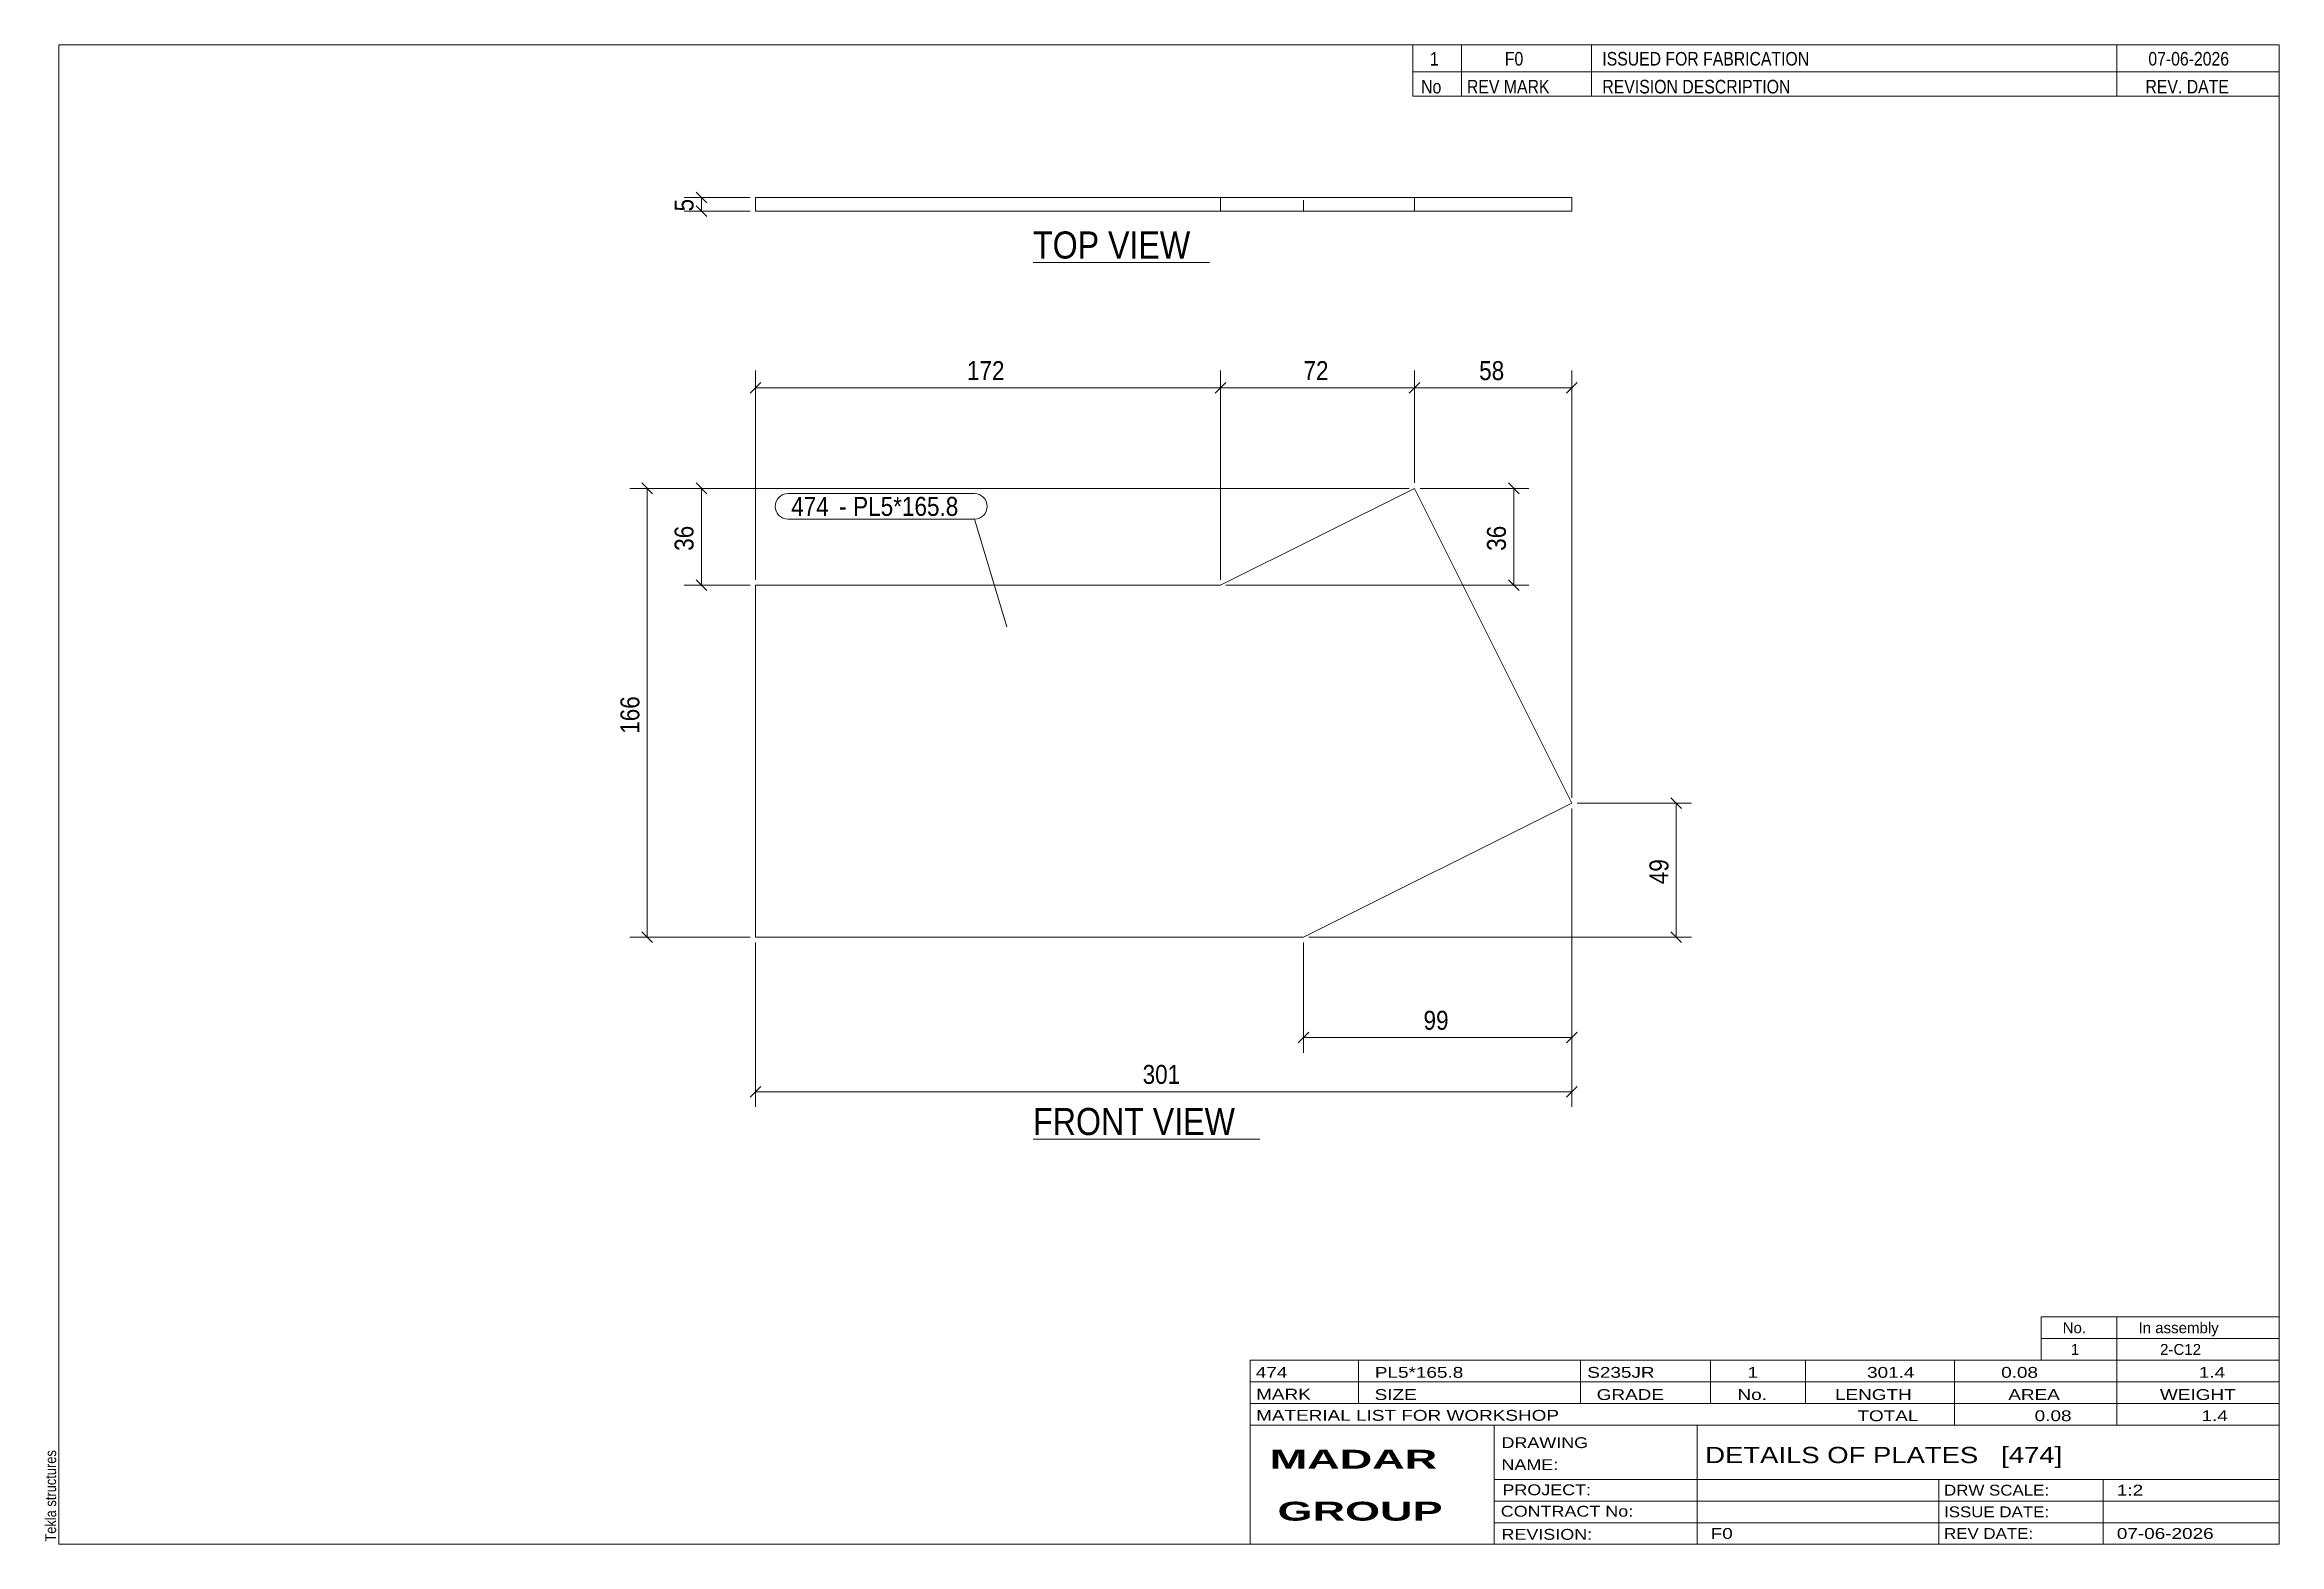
# Model space of a CAD drawing. Header units: millimetres. Extents: x 2 to 415, y 5 to 282.
import ezdxf

# ---------------------------------------------------------------- set-up
doc = ezdxf.new("R2010")
doc.units = ezdxf.units.MM
doc.linetypes.add('XKITLINE00', pattern=[0])
doc.linetypes.add('XKITLINE02', pattern=[4, 2, -2])
for name, color, linetype, lineweight in [('Dimensions', 7, 'Continuous', 0), ('DrawingSheet', 5, 'Continuous', 0), ('OtherObjectType', 7, 'Continuous', 0), ('Part', 2, 'Continuous', 0), ('PartMark', 7, 'Continuous', 0)]:
    doc.layers.add(name, color=color, linetype=linetype, lineweight=lineweight)
doc.styles.add('ARIAL', font='ARIAL.TTF')
doc.styles.add('ARIAL_BOLD', font='ARIALBD.TTF')
doc.styles.add('ARIAL_NARROW', font='ARIALN.TTF')

# ---------------------------------------------------------------- blocks, each defined once
blk = doc.blocks.new('*A1')
at = {"layer": 'Part', "color": 2, "linetype": 'XKITLINE00', "lineweight": 0}
for p, q in [((219.49, 182.16), (255.34, 200.05)), ((255.34, 200.05), (284.37, 141.89)), ((133.65, 117.16), (133.65, 182.16)), ((133.65, 182.16), (219.49, 182.16)), ((284.37, 141.89), (234.81, 117.16)), ((234.81, 117.16), (133.65, 117.16))]:
    blk.add_line(p, q, dxfattribs=at)
blk = doc.blocks.new('*A2')
at = {"layer": 'Part', "color": 2, "linetype": 'XKITLINE00', "lineweight": 0}
for p, q in [((133.65, 253.75), (284.37, 253.75)), ((133.65, 251.25), (133.65, 253.75)), ((219.49, 251.25), (219.49, 253.75)), ((255.34, 251.25), (255.34, 253.75)), ((284.37, 253.75), (284.37, 251.25)), ((255.34, 251.25), (133.65, 251.25)), ((284.37, 251.25), (255.34, 251.25))]:
    blk.add_line(p, q, dxfattribs=at)
at = {"layer": 'Part', "color": 7, "linetype": 'XKITLINE02', "lineweight": 0}
for p, q in [((133.65, 253.75), (133.65, 251.25)), ((234.81, 251.25), (234.81, 253.75))]:
    blk.add_line(p, q, dxfattribs=at)
blk = doc.blocks.new('*A3')
at = {"layer": 'DrawingSheet', "color": 5, "linetype": 'XKITLINE00', "lineweight": 0}
for p, q in [((415, 282), (5, 282)), ((5, 282), (5, 5)), ((415, 5), (415, 282)), ((5, 5), (415, 5))]:
    blk.add_line(p, q, dxfattribs=at)
at = {"layer": 'DrawingSheet', "color": 5, "style": 'ARIAL', "width": 0.85}
blk.add_text('Tekla structures', height=2, rotation=90, dxfattribs=at).set_placement((4.5, 5.5))
blk = doc.blocks.new('*A4')
at = {"layer": 'OtherObjectType', "color": 7, "linetype": 'XKITLINE00', "lineweight": 0}
for p, q in [((371, 47), (415, 47)), ((371, 43), (371, 47)), ((385, 43), (385, 47)), ((415, 43), (415, 47)), ((371, 43), (415, 43)), ((371, 39), (371, 43)), ((385, 39), (385, 43)), ((415, 39), (415, 43)), ((371, 39), (415, 39))]:
    blk.add_line(p, q, dxfattribs=at)
at = {"layer": 'OtherObjectType', "color": 7, "style": 'ARIAL_NARROW', "width": 1.211571}
for s, p in [('No.', (375, 44)), ('In assembly', (389, 44)), ('1', (376.5, 40)), ('2-C12', (392.99, 40))]:
    blk.add_text(s, height=2, dxfattribs=at).set_placement(p)
blk = doc.blocks.new('*A5')
at = {"layer": 'OtherObjectType', "color": 7, "linetype": 'XKITLINE00', "lineweight": 0}
for p, q in [((255, 282), (415, 282)), ((415, 282), (255, 282)), ((255, 282), (255, 277)), ((264, 282), (264, 277)), ((288, 282), (288, 277)), ((385, 282), (385, 277)), ((415, 282), (415, 277)), ((255, 277), (415, 277)), ((255, 277), (255, 272.5)), ((255, 277), (415, 277)), ((264, 277), (264, 272.5)), ((288, 277), (288, 272.5)), ((385, 277), (385, 272.5)), ((415, 277), (415, 272.5)), ((415, 272.5), (255, 272.5))]:
    blk.add_line(p, q, dxfattribs=at)
at = {"layer": 'OtherObjectType', "color": 7, "style": 'ARIAL_NARROW'}
for s, width, p in [('1', 1.017001, (258.16, 278.15)), ('F0', 1.017001, (272, 278.15)), ('ISSUED FOR FABRICATION', 1.017001, (290, 278.15)), ('07-06-2026', 1.017001, (390.82, 278.15)), ('No', 1.02, (256.54, 273)), ('REV MARK', 1.02, (265, 273)), ('REVISION DESCRIPTION', 1.02, (290, 273)), ('REV. DATE', 1.02, (390.28, 273))]:
    blk.add_text(s, height=2.5, dxfattribs=dict(at, width=width)).set_placement(p)
blk = doc.blocks.new('*A6')
at = {"layer": 'OtherObjectType', "color": 7, "linetype": 'XKITLINE00', "lineweight": 0}
for p, q in [((225, 39), (415, 39)), ((225, 39), (225, 35)), ((225, 39), (415, 39)), ((245, 35), (245, 39)), ((286, 35), (286, 39)), ((310, 35), (310, 39)), ((327.5, 35), (327.5, 39)), ((355, 35), (355, 39)), ((385, 35), (385, 39)), ((415, 35), (415, 39)), ((225, 35), (415, 35)), ((225, 35), (225, 5)), ((225, 35), (415, 35)), ((245, 31), (245, 35)), ((286, 31), (286, 35)), ((310, 31), (310, 35)), ((327.5, 31), (327.5, 35)), ((355, 31), (355, 35)), ((385, 31), (385, 35)), ((415, 31), (415, 35)), ((225, 31), (415, 31)), ((355, 27), (355, 31)), ((385, 27), (385, 31)), ((415, 27), (415, 31)), ((225, 27), (415, 27)), ((270, 21), (270, 27)), ((307.5, 17), (307.5, 27)), ((415, 21), (415, 27)), ((270, 21), (270, 5)), ((415, 17), (415, 21)), ((270, 17), (415, 17)), ((307.5, 5), (307.5, 17)), ((352.16, 13), (352.16, 17)), ((382.5, 5), (382.5, 17)), ((415, 13), (415, 17)), ((270, 13), (415, 13)), ((352.16, 5), (352.16, 13)), ((415, 9), (415, 13)), ((270, 9), (415, 9)), ((415, 5), (415, 9)), ((225, 5), (415, 5)), ((262.5, 5), (415, 5))]:
    blk.add_line(p, q, dxfattribs=at)
at = {"layer": 'OtherObjectType', "color": 7, "style": 'ARIAL_NARROW'}
for s, height, width, p in [('474', 2, 1.525501, (226.01, 35.76)), ('PL5*165.8', 2, 1.525501, (248, 35.76)), ('S235JR', 2, 1.525501, (287.22, 35.76)), ('1', 2, 1.525501, (316.82, 35.76)), ('301.4', 2, 1.525501, (338.88, 35.76)), ('0.08', 2, 1.525501, (363.64, 35.76)), ('1.4', 2, 1.525501, (400.14, 35.76)), ('MARK', 2, 1.525501, (226.08, 31.73)), ('SIZE', 2, 1.525501, (247.96, 31.66)), ('GRADE', 2, 1.525501, (288.96, 31.66)), ('No.', 2, 1.525501, (314.96, 31.66)), ('LENGTH', 2, 1.525501, (332.96, 31.66)), ('AREA', 2, 1.525501, (364.96, 31.66)), ('WEIGHT', 2, 1.525501, (392.96, 31.66)), ('MATERIAL LIST FOR WORKSHOP', 2, 1.525501, (226.08, 27.82)), ('TOTAL', 2, 1.525501, (337.1, 27.75)), ('0.08', 2, 1.525501, (369.83, 27.75)), ('1.4', 2, 1.525501, (400.63, 27.75)), ('DRAWING', 2, 1.445, (271.38, 22.78)), ('NAME:', 2, 1.445, (271.38, 18.72)), ('DETAILS OF PLATES   [474]', 3, 1.474651, (309, 20)), ('PROJECT:', 2, 1.445, (271.55, 14.07)), ('DRW SCALE:', 2, 1.36, (353.1, 14)), ('1:2', 2, 1.525501, (385, 14)), ('CONTRACT No:', 2, 1.445, (271.25, 10.11)), ('ISSUE DATE:', 2, 1.36, (353.1, 10)), ('REVISION:', 2, 1.445, (271.38, 5.84)), ('F0', 2, 1.525501, (310, 6)), ('REV DATE:', 2, 1.36, (353.1, 6)), ('07-06-2026', 2, 1.525501, (385, 6))]:
    blk.add_text(s, height=height, dxfattribs=dict(at, width=width)).set_placement(p)
at = {"layer": 'OtherObjectType', "color": 1, "style": 'ARIAL_BOLD', "width": 1.7}
for s, p in [('MADAR ', (228.58, 18.97)), ('GROUP', (230.03, 9.37))]:
    blk.add_text(s, height=3.5, dxfattribs=at).set_placement(p)
blk = doc.blocks.new('*A7')
at = {"layer": 'Dimensions', "color": 7, "linetype": 'XKITLINE00', "lineweight": 0}
for p, q in [((254.34, 200.05), (110.45, 200.05)), ((112.66, 201.04), (114.64, 199.06)), ((113.65, 117.16), (113.65, 200.05)), ((132.65, 117.16), (110.45, 117.16)), ((112.66, 118.15), (114.64, 116.17))]:
    blk.add_line(p, q, dxfattribs=at)
at = {"layer": 'Dimensions', "color": 3}
for p in [(113.65, 200.05), (113.65, 117.16)]:
    blk.add_point(p, dxfattribs=at)
at = {"layer": 'Dimensions', "color": 3, "style": 'ARIAL', "width": 0.85}
blk.add_text('166', height=3.5, rotation=90.0002, dxfattribs=at).set_placement((112.2, 154.71))
blk = doc.blocks.new('*A8')
at = {"layer": 'Dimensions', "color": 7, "linetype": 'XKITLINE00', "lineweight": 0}
for p, q in [((254.34, 200.05), (120.45, 200.05)), ((122.66, 201.04), (124.64, 199.06)), ((123.65, 182.16), (123.65, 200.05)), ((132.65, 182.16), (120.45, 182.16)), ((122.66, 183.15), (124.64, 181.17))]:
    blk.add_line(p, q, dxfattribs=at)
at = {"layer": 'Dimensions', "color": 3}
for p in [(123.65, 200.05), (123.65, 182.16)]:
    blk.add_point(p, dxfattribs=at)
at = {"layer": 'Dimensions', "color": 3, "style": 'ARIAL', "width": 0.85}
blk.add_text('36', height=3.5, rotation=90.0002, dxfattribs=at).set_placement((122.2, 188.51))
blk = doc.blocks.new('*A9')
at = {"layer": 'Dimensions', "color": 7, "linetype": 'XKITLINE00', "lineweight": 0}
for p, q in [((285.37, 141.89), (306.45, 141.89)), ((302.66, 142.88), (304.64, 140.9)), ((303.65, 117.16), (303.65, 141.89)), ((235.81, 117.16), (306.45, 117.16)), ((302.66, 118.15), (304.64, 116.17))]:
    blk.add_line(p, q, dxfattribs=at)
at = {"layer": 'Dimensions', "color": 3}
for p in [(303.65, 141.89), (303.65, 117.16)]:
    blk.add_point(p, dxfattribs=at)
at = {"layer": 'Dimensions', "color": 3, "style": 'ARIAL', "width": 0.85}
blk.add_text('49', height=3.5, rotation=90.0002, dxfattribs=at).set_placement((302.2, 126.93))
blk = doc.blocks.new('*A10')
at = {"layer": 'Dimensions', "color": 7, "linetype": 'XKITLINE00', "lineweight": 0}
for p, q in [((256.34, 200.05), (276.45, 200.05)), ((272.66, 201.04), (274.64, 199.06)), ((273.65, 182.16), (273.65, 200.05)), ((220.49, 182.16), (276.45, 182.16)), ((272.66, 183.15), (274.64, 181.17))]:
    blk.add_line(p, q, dxfattribs=at)
at = {"layer": 'Dimensions', "color": 3}
for p in [(273.65, 200.05), (273.65, 182.16)]:
    blk.add_point(p, dxfattribs=at)
at = {"layer": 'Dimensions', "color": 3, "style": 'ARIAL', "width": 0.85}
blk.add_text('36', height=3.5, rotation=90.0002, dxfattribs=at).set_placement((272.2, 188.51))
blk = doc.blocks.new('*A11')
at = {"layer": 'Dimensions', "color": 7, "linetype": 'XKITLINE00', "lineweight": 0}
for p, q in [((284.37, 140.89), (284.37, 85.8)), ((133.65, 116.16), (133.65, 85.8)), ((134.64, 89.59), (132.66, 87.61)), ((133.65, 88.6), (284.37, 88.6)), ((285.36, 89.59), (283.38, 87.61))]:
    blk.add_line(p, q, dxfattribs=at)
at = {"layer": 'Dimensions', "color": 3}
for p in [(133.65, 88.6), (284.37, 88.6)]:
    blk.add_point(p, dxfattribs=at)
at = {"layer": 'Dimensions', "color": 3, "style": 'ARIAL', "width": 0.85}
blk.add_text('301', height=3.5, dxfattribs=at).set_placement((205.12, 90.05))
blk = doc.blocks.new('*A12')
at = {"layer": 'Dimensions', "color": 7, "linetype": 'XKITLINE00', "lineweight": 0}
for p, q in [((284.37, 140.89), (284.37, 95.8)), ((234.81, 116.16), (234.81, 95.8)), ((235.8, 99.59), (233.82, 97.61)), ((285.36, 99.59), (283.38, 97.61)), ((234.81, 98.6), (284.37, 98.6))]:
    blk.add_line(p, q, dxfattribs=at)
at = {"layer": 'Dimensions', "color": 3}
for p in [(234.81, 98.6), (284.37, 98.6)]:
    blk.add_point(p, dxfattribs=at)
at = {"layer": 'Dimensions', "color": 3, "style": 'ARIAL', "width": 0.85}
blk.add_text('99', height=3.5, dxfattribs=at).set_placement((256.99, 100.05))
blk = doc.blocks.new('*A13')
at = {"layer": 'Dimensions', "color": 7, "linetype": 'XKITLINE00', "lineweight": 0}
for p, q in [((134.64, 219.59), (132.66, 217.61)), ((133.65, 183.16), (133.65, 221.8)), ((220.48, 219.59), (218.5, 217.61)), ((219.49, 183.16), (219.49, 221.8)), ((133.65, 218.6), (219.49, 218.6))]:
    blk.add_line(p, q, dxfattribs=at)
at = {"layer": 'Dimensions', "color": 3}
for p in [(133.65, 218.6), (219.49, 218.6)]:
    blk.add_point(p, dxfattribs=at)
at = {"layer": 'Dimensions', "color": 3, "style": 'ARIAL', "width": 0.85}
blk.add_text('172', height=3.5, dxfattribs=at).set_placement((172.68, 220.05))
blk = doc.blocks.new('*A14')
at = {"layer": 'Dimensions', "color": 7, "linetype": 'XKITLINE00', "lineweight": 0}
for p, q in [((220.48, 219.59), (218.5, 217.61)), ((219.49, 183.16), (219.49, 221.8)), ((256.33, 219.59), (254.35, 217.61)), ((255.34, 201.05), (255.34, 221.8)), ((219.49, 218.6), (255.34, 218.6))]:
    blk.add_line(p, q, dxfattribs=at)
at = {"layer": 'Dimensions', "color": 3}
for p in [(219.49, 218.6), (255.34, 218.6)]:
    blk.add_point(p, dxfattribs=at)
at = {"layer": 'Dimensions', "color": 3, "style": 'ARIAL', "width": 0.85}
blk.add_text('72', height=3.5, dxfattribs=at).set_placement((234.82, 220.05))
blk = doc.blocks.new('*A15')
at = {"layer": 'Dimensions', "color": 7, "linetype": 'XKITLINE00', "lineweight": 0}
for p, q in [((256.33, 219.59), (254.35, 217.61)), ((255.34, 201.05), (255.34, 221.8)), ((285.36, 219.59), (283.38, 217.61)), ((284.37, 142.89), (284.37, 221.8)), ((255.34, 218.6), (284.37, 218.6))]:
    blk.add_line(p, q, dxfattribs=at)
at = {"layer": 'Dimensions', "color": 3}
for p in [(255.34, 218.6), (284.37, 218.6)]:
    blk.add_point(p, dxfattribs=at)
at = {"layer": 'Dimensions', "color": 3, "style": 'ARIAL', "width": 0.85}
blk.add_text('58', height=3.5, dxfattribs=at).set_placement((267.26, 220.05))
blk = doc.blocks.new('*A16')
at = {"layer": 'PartMark', "color": 7, "linetype": 'XKITLINE00', "lineweight": 0}
for p, q in [((139.63, 199.07), (174.08, 199.07)), ((139.63, 194.37), (174.08, 194.37)), ((180.03, 174.5), (174.08, 194.37))]:
    blk.add_line(p, q, dxfattribs=at)
for centre, start, end in [((139.63, 196.72), 90, 270), ((174.08, 196.72), 270, 90)]:
    blk.add_arc(centre, 2.35, start, end, dxfattribs=at)
at = {"layer": 'PartMark', "color": 1, "style": 'ARIAL', "width": 0.85}
blk.add_text('474', height=3.5, dxfattribs=at).set_placement((140.23, 194.97))
at = {"layer": 'PartMark', "color": 3, "style": 'ARIAL', "width": 0.85}
for s, p in [('PL5*165.8', (151.67, 194.97)), ('-', (149.07, 194.97))]:
    blk.add_text(s, height=3.5, dxfattribs=at).set_placement(p)
blk = doc.blocks.new('*A17')
at = {"layer": 'OtherObjectType', "color": 7, "linetype": 'XKITLINE00', "lineweight": 0}
blk.add_line((184.9, 79.85), (226.75, 79.85), dxfattribs=at)
at = {"layer": 'OtherObjectType', "color": 3, "style": 'ARIAL', "width": 0.85}
blk.add_text('FRONT VIEW', height=5, dxfattribs=at).set_placement((184.9, 80.6))
blk = doc.blocks.new('*A18')
at = {"layer": 'Dimensions', "color": 7, "linetype": 'XKITLINE00', "lineweight": 0}
for p, q in [((132.65, 253.75), (120.45, 253.75)), ((122.66, 254.74), (124.64, 252.76)), ((122.66, 252.24), (124.64, 250.26)), ((123.65, 251.25), (123.65, 253.75)), ((132.65, 251.25), (120.45, 251.25))]:
    blk.add_line(p, q, dxfattribs=at)
at = {"layer": 'Dimensions', "color": 3}
for p in [(123.65, 253.75), (123.65, 251.25)]:
    blk.add_point(p, dxfattribs=at)
at = {"layer": 'Dimensions', "color": 3, "style": 'ARIAL', "width": 0.85}
blk.add_text('5', height=3.5, rotation=90.0002, dxfattribs=at).set_placement((122.2, 251.2))
blk = doc.blocks.new('*A19')
at = {"layer": 'OtherObjectType', "color": 7, "linetype": 'XKITLINE00', "lineweight": 0}
blk.add_line((184.88, 241.75), (217.49, 241.75), dxfattribs=at)
at = {"layer": 'OtherObjectType', "color": 3, "style": 'ARIAL', "width": 0.85}
blk.add_text('TOP VIEW', height=5, dxfattribs=at).set_placement((184.88, 242.5))

msp = doc.modelspace()

# ---------------------------------------------------------------- block references
at = {"lineweight": 0}
for name in ['*A3', '*A5', '*A18', '*A2', '*A19', '*A13', '*A14', '*A15', '*A7', '*A8', '*A1', '*A16', '*A10', '*A11', '*A12', '*A9', '*A17', '*A4', '*A6']:
    msp.add_blockref(name, (0, 0), dxfattribs=at)

doc.saveas('drawing.dxf')
